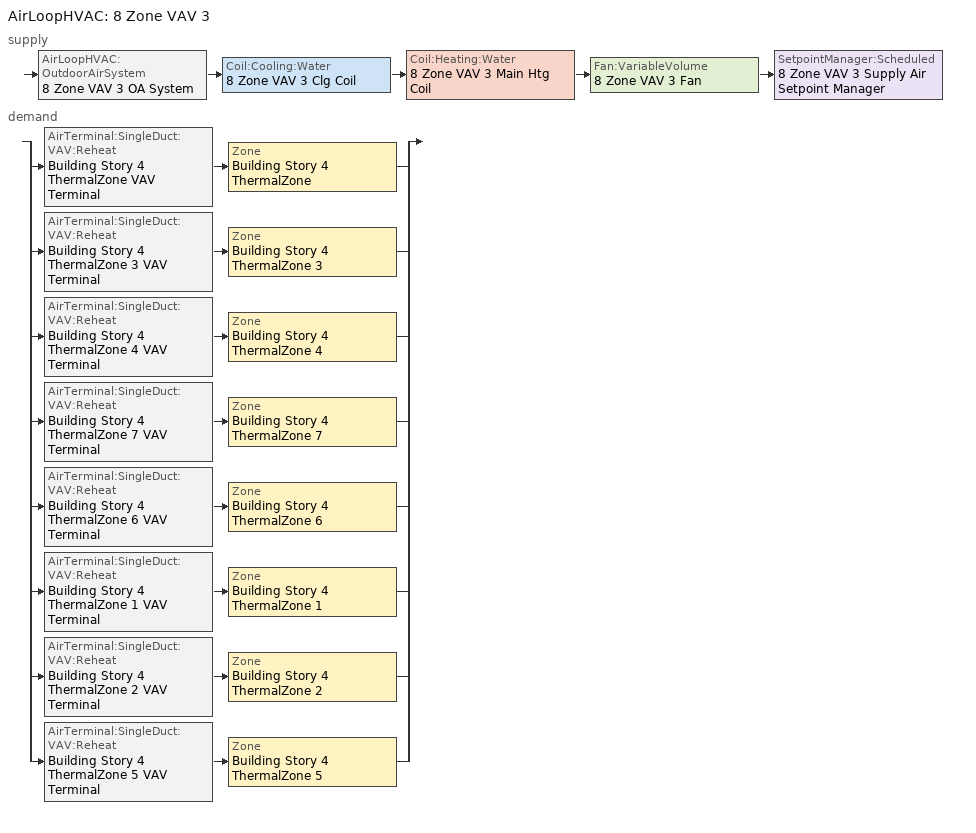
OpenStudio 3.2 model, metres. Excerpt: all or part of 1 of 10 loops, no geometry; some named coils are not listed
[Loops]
AirLoopHVAC '8 Zone VAV 3'
 supply: AirLoopHVAC:OutdoorAirSystem '8 Zone VAV 3 OA System' > Coil:Cooling:Water '8 Zone VAV 3 Clg Coil' > Coil:Heating:Water '8 Zone VAV 3 Main Htg Coil' > Fan:VariableVolume '8 Zone VAV 3 Fan' > SetpointManager:Scheduled '8 Zone VAV 3 Supply Air Setpoint Manager'
 demand: split
  | AirTerminal:SingleDuct:VAV:Reheat 'Building Story 4 ThermalZone VAV Terminal' > Zone 'Building Story 4 ThermalZone'
  | AirTerminal:SingleDuct:VAV:Reheat 'Building Story 4 ThermalZone 3 VAV Terminal' > Zone 'Building Story 4 ThermalZone 3'
  | AirTerminal:SingleDuct:VAV:Reheat 'Building Story 4 ThermalZone 4 VAV Terminal' > Zone 'Building Story 4 ThermalZone 4'
  | AirTerminal:SingleDuct:VAV:Reheat 'Building Story 4 ThermalZone 7 VAV Terminal' > Zone 'Building Story 4 ThermalZone 7'
  | AirTerminal:SingleDuct:VAV:Reheat 'Building Story 4 ThermalZone 6 VAV Terminal' > Zone 'Building Story 4 ThermalZone 6'
  | AirTerminal:SingleDuct:VAV:Reheat 'Building Story 4 ThermalZone 1 VAV Terminal' > Zone 'Building Story 4 ThermalZone 1'
  | AirTerminal:SingleDuct:VAV:Reheat 'Building Story 4 ThermalZone 2 VAV Terminal' > Zone 'Building Story 4 ThermalZone 2'
  | AirTerminal:SingleDuct:VAV:Reheat 'Building Story 4 ThermalZone 5 VAV Terminal' > Zone 'Building Story 4 ThermalZone 5'
[SetpointManager:Scheduled]
8 Zone VAV 3 Supply Air Setpoint Manager: Control Variable=Temperature; Schedule=Supply Air Temp - 55.0F 3; Setpoint Node or NodeList=8 Zone VAV 3 Supply Outlet Node
[Sizing:Zone] Zone Cooling Design Supply Air Temperature Input Method=SupplyAirTemperature; Zone Cooling Design Supply Air Temperature {C}=12.7778; Zone Cooling Design Supply Air Temperature Difference {deltaC}=11.11; Zone Heating Design Supply Air Temperature Input Method=SupplyAirTemperature; Zone Heating Design Supply Air Temperature {C}=40; Zone Heating Design Supply Air Temperature Difference {deltaC}=11.11; Zone Cooling Design Supply Air Humidity Ratio {kg-H2O/kg-air}=0.0085; Zone Heating Design Supply Air Humidity Ratio {kg-H2O/kg-air}=0.008; Cooling Design Air Flow Method=DesignDayWithLimit; Heating Design Air Flow Method=DesignDay; Account for Dedicated Outdoor Air System=No; Dedicated Outdoor Air System Control Strategy=NeutralSupplyAir; Dedicated Outdoor Air Low Setpoint Temperature for Design {C}=autosize; Dedicated Outdoor Air High Setpoint Temperature for Design {C}=autosize
Building Story 4 ThermalZone; Building Story 4 ThermalZone 1; Building Story 4 ThermalZone 2; Building Story 4 ThermalZone 3; Building Story 4 ThermalZone 4; Building Story 4 ThermalZone 5; Building Story 4 ThermalZone 6; Building Story 4 ThermalZone 7
[Zone equipment]
Building Story 4 ThermalZone: Building Story 4 ThermalZone VAV Terminal
Building Story 4 ThermalZone 1: Building Story 4 ThermalZone 1 VAV Terminal
Building Story 4 ThermalZone 2: Building Story 4 ThermalZone 2 VAV Terminal
Building Story 4 ThermalZone 3: Building Story 4 ThermalZone 3 VAV Terminal
Building Story 4 ThermalZone 4: Building Story 4 ThermalZone 4 VAV Terminal
Building Story 4 ThermalZone 5: Building Story 4 ThermalZone 5 VAV Terminal
Building Story 4 ThermalZone 6: Building Story 4 ThermalZone 6 VAV Terminal
Building Story 4 ThermalZone 7: Building Story 4 ThermalZone 7 VAV Terminal
[AirLoopHVAC]
8 Zone VAV 3: Availability Schedule=Always On Discrete; Design Supply Air Flow Rate {m3/s}=autosize; Design Return Air Flow Fraction of Supply Air Flow=1
[Sizing:System]
8 Zone VAV 3: Type of Load to Size On=Sensible; Design Outdoor Air Flow Rate {m3/s}=Autosize; Central Heating Maximum System Air Flow Ratio=0.3; Preheat Design Temperature {C}=7.22222; Preheat Design Humidity Ratio {kg-H2O/kg-Air}=0.008; Precool Design Temperature {C}=12.7778; Precool Design Humidity Ratio {kg-H2O/kg-Air}=0.008; Central Cooling Design Supply Air Temperature {C}=12.7778; Central Heating Design Supply Air Temperature {C}=12.7778; Sizing Option=Coincident; 100% Outdoor Air in Cooling=No; 100% Outdoor Air in Heating=No; Central Cooling Design Supply Air Humidity Ratio {kg-H2O/kg-Air}=0.0085; Central Heating Design Supply Air Humidity Ratio {kg-H2O/kg-Air}=0.008; Cooling Design Air Flow Method=DesignDay; Cooling Design Air Flow Rate {m3/s}=0; Heating Design Air Flow Method=DesignDay; Heating Design Air Flow Rate {m3/s}=0; System Outdoor Air Method=ZoneSum; Zone Maximum Outdoor Air Fraction=1; Cooling Supply Air Flow Rate Per Floor Area {m3/s-m2}=0.00996765; Cooling Fraction of Autosized Cooling Supply Air Flow Rate=1; Cooling Supply Air Flow Rate Per Unit Cooling Capacity {m3/s-W}=3.94755e-05; Heating Supply Air Flow Rate Per Floor Area {m3/s-m2}=0.00996765; Heating Fraction of Autosized Heating Supply Air Flow Rate=1; Heating Fraction of Autosized Cooling Supply Air Flow Rate=1; Heating Supply Air Flow Rate Per Unit Heating Capacity {m3/s-W}=3.15882e-05; Cooling Design Capacity Method=CoolingDesignCapacity; Cooling Design Capacity {W}=autosize; Cooling Design Capacity Per Floor Area {W/m2}=234.7; Fraction of Autosized Cooling Design Capacity=1; Heating Design Capacity Method=HeatingDesignCapacity; Heating Design Capacity {W}=autosize; Heating Design Capacity Per Floor Area {W/m2}=157; Fraction of Autosized Heating Design Capacity=1; Central Cooling Capacity Control Method=OnOff
[Fan:VariableVolume]
8 Zone VAV 3 Fan: Availability Schedule=Always On Discrete; Fan Total Efficiency=0.62; Pressure Rise {Pa}=996.356; Maximum Flow Rate {m3/s}=Autosize; Fan Power Minimum Flow Rate Input Method=Fraction; Fan Power Minimum Flow Fraction=0.25; Fan Power Minimum Air Flow Rate {m3/s}=0; Motor Efficiency=0.9; Motor In Airstream Fraction=1; Fan Power Coefficient 1=0.0407599; Fan Power Coefficient 2=0.088045; Fan Power Coefficient 3=-0.0729261; Fan Power Coefficient 4=0.94374; Fan Power Coefficient 5=0
[Controller:OutdoorAir]
8 Zone VAV 3 OA Controller: Minimum Outdoor Air Flow Rate {m3/s}=autosize; Maximum Outdoor Air Flow Rate {m3/s}=Autosize; Economizer Control Type=NoEconomizer; Economizer Control Action Type=ModulateFlow; Economizer Maximum Limit Dry-Bulb Temperature {C}=28; Economizer Maximum Limit Enthalpy {J/kg}=64000; Lockout Type=NoLockout; Minimum Limit Type=FixedMinimum; Controller Mechanical Ventilation=8 Zone VAV 3 Vent Controller; High Humidity Control=No; Heat Recovery Bypass Control Type=BypassWhenWithinEconomizerLimits
[Controller:MechanicalVentilation]
8 Zone VAV 3 Vent Controller: Availability Schedule=Always On Discrete; System Outdoor Air Method=ZoneSum
[AirLoopHVAC:OutdoorAirSystem]
8 Zone VAV 3 OA System: Controller=8 Zone VAV 3 OA Controller
[AirTerminal:SingleDuct:VAV:Reheat] Availability Schedule=Always On Discrete; Maximum Air Flow Rate {m3/s}=AutoSize; Zone Minimum Air Flow Input Method=Constant; Constant Minimum Air Flow Fraction=0.2; Fixed Minimum Air Flow Rate {m3/s}=0; Maximum Hot Water or Steam Flow Rate {m3/s}=AutoSize; Minimum Hot Water or Steam Flow Rate {m3/s}=0; Convergence Tolerance=0.001; Damper Heating Action=ReverseWithLimits; Maximum Flow per Zone Floor Area During Reheat {m3/s-m2}=AutoSize; Maximum Flow Fraction During Reheat=0.5; Maximum Reheat Air Temperature {C}=40; Control For Outdoor Air=No
Name | Reheat Coil
Building Story 4 ThermalZone VAV Terminal | Building Story 4 ThermalZone Reheat Coil
Building Story 4 ThermalZone 3 VAV Terminal | Building Story 4 ThermalZone 3 Reheat Coil
Building Story 4 ThermalZone 4 VAV Terminal | Building Story 4 ThermalZone 4 Reheat Coil
Building Story 4 ThermalZone 7 VAV Terminal | Building Story 4 ThermalZone 7 Reheat Coil
Building Story 4 ThermalZone 6 VAV Terminal | Building Story 4 ThermalZone 6 Reheat Coil
Building Story 4 ThermalZone 1 VAV Terminal | Building Story 4 ThermalZone 1 Reheat Coil
Building Story 4 ThermalZone 2 VAV Terminal | Building Story 4 ThermalZone 2 Reheat Coil
Building Story 4 ThermalZone 5 VAV Terminal | Building Story 4 ThermalZone 5 Reheat Coil
[Schedule:Ruleset]
Supply Air Temp - 55.0F 3: Default Day Schedule=Supply Air Temp - 55.0F Default 3
[Schedule:Day]
Supply Air Temp - 55.0F Default 3: 24, 0, 12.7778
[Schedule:Constant]
Always On Discrete: Value=1
